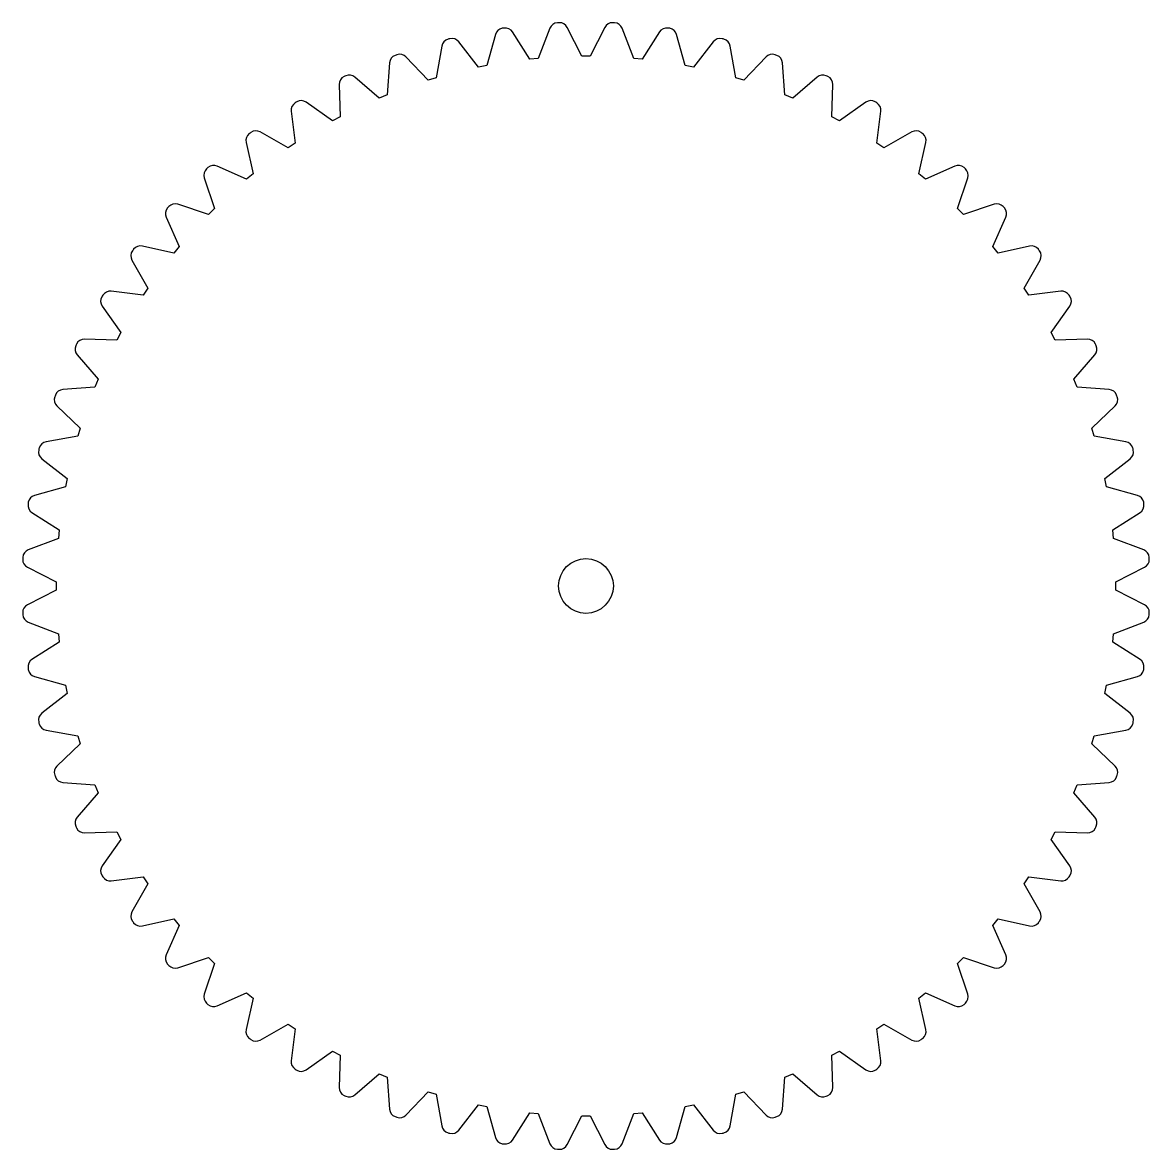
# Model space of a CAD drawing. Header units: inches. Extents: x 10 to 223, y 64 to 202.
# Drawn here: x 156.8 to 222.7, y 134.1 to 200.1 of the extents above; entities that cross this region are included whole.
import ezdxf

# ---------------------------------------------------------------- set-up
doc = ezdxf.new("R2010")
doc.units = ezdxf.units.IN
doc.layers.add('ENGRANAJE', color=7, linetype='Continuous')
doc.layers.add('Predeterminado', color=7, linetype='Continuous')

# ---------------------------------------------------------------- blocks, each defined once
blk = doc.blocks.new('SE2')
at = {"layer": 'ENGRANAJE', "color": 7, "linetype": 'Continuous', "ltscale": 25.4}
for p, q in [((184.462, 199.357), (183.964, 197.538)), ((186.479, 197.911), (185.474, 199.507)), ((187.651, 199.722), (186.977, 197.96)), ((189.516, 198.085), (188.673, 199.772)), ((190.86, 199.772), (190.016, 198.085)), ((192.556, 197.96), (191.882, 199.722)), ((194.059, 199.507), (193.054, 197.911)), ((195.569, 197.538), (195.071, 199.357)), ((181.324, 198.682), (181.007, 196.822)), ((183.473, 197.44), (182.317, 198.93)), ((197.216, 198.93), (196.059, 197.44)), ((198.526, 196.822), (198.209, 198.682)), ((180.528, 196.677), (179.231, 198.047)), ((186.977, 197.96), (186.479, 197.911)), ((190.016, 198.085), (189.516, 198.085)), ((193.054, 197.911), (192.556, 197.96)), ((200.301, 198.047), (199.004, 196.677)), ((178.268, 197.702), (178.134, 195.821)), ((183.964, 197.538), (183.473, 197.44)), ((196.059, 197.44), (195.569, 197.538)), ((201.399, 195.821), (201.265, 197.702)), ((177.672, 195.629), (176.247, 196.865)), ((181.007, 196.822), (180.528, 196.677)), ((199.004, 196.677), (198.526, 196.822)), ((203.286, 196.865), (201.861, 195.629)), ((175.322, 196.428), (175.374, 194.542)), ((204.159, 194.542), (204.211, 196.428)), ((174.933, 194.306), (173.393, 195.397)), ((178.134, 195.821), (177.672, 195.629)), ((201.861, 195.629), (201.399, 195.821)), ((206.139, 195.397), (204.6, 194.306)), ((172.516, 194.871), (172.752, 192.999)), ((175.374, 194.542), (174.933, 194.306)), ((204.6, 194.306), (204.159, 194.542)), ((206.781, 192.999), (207.017, 194.871)), ((172.336, 192.721), (170.697, 193.655)), ((208.836, 193.655), (207.197, 192.721)), ((169.875, 193.046), (170.293, 191.207)), ((172.752, 192.999), (172.336, 192.721)), ((207.197, 192.721), (206.781, 192.999)), ((209.239, 191.207), (209.658, 193.046)), ((169.907, 190.889), (168.185, 191.658)), ((211.348, 191.658), (209.626, 190.889)), ((167.426, 190.971), (168.023, 189.182)), ((170.293, 191.207), (169.907, 190.889)), ((209.626, 190.889), (209.239, 191.207)), ((211.51, 189.182), (212.106, 190.971)), ((167.669, 188.828), (165.88, 189.425)), ((213.653, 189.425), (211.864, 188.828)), ((165.193, 188.666), (165.962, 186.944)), ((168.023, 189.182), (167.669, 188.828)), ((211.864, 188.828), (211.51, 189.182)), ((213.571, 186.944), (214.34, 188.666)), ((165.644, 186.558), (163.805, 186.976)), ((165.962, 186.944), (165.644, 186.558)), ((213.888, 186.558), (213.571, 186.944)), ((215.728, 186.976), (213.888, 186.558)), ((163.196, 186.154), (164.13, 184.515)), ((215.403, 184.515), (216.337, 186.154)), ((163.852, 184.1), (161.981, 184.335)), ((164.13, 184.515), (163.852, 184.1)), ((215.681, 184.1), (215.403, 184.515)), ((217.552, 184.335), (215.681, 184.1)), ((161.454, 183.458), (162.545, 181.919)), ((216.988, 181.919), (218.078, 183.458)), ((162.309, 181.478), (160.424, 181.529)), ((162.545, 181.919), (162.309, 181.478)), ((217.224, 181.478), (216.988, 181.919)), ((219.109, 181.529), (217.224, 181.478)), ((159.986, 180.604), (161.222, 179.179)), ((218.311, 179.179), (219.547, 180.604)), ((161.03, 178.717), (159.149, 178.583)), ((161.222, 179.179), (161.03, 178.717)), ((218.502, 178.717), (218.311, 179.179)), ((220.384, 178.583), (218.502, 178.717)), ((158.804, 177.62), (160.174, 176.323)), ((219.359, 176.323), (220.729, 177.62)), ((160.174, 176.323), (160.029, 175.844)), ((219.504, 175.844), (219.359, 176.323)), ((160.029, 175.844), (158.169, 175.527)), ((221.363, 175.527), (219.504, 175.844)), ((157.921, 174.534), (159.411, 173.378)), ((220.122, 173.378), (221.612, 174.534)), ((159.313, 172.887), (157.494, 172.389)), ((159.411, 173.378), (159.313, 172.887)), ((220.22, 172.887), (220.122, 173.378)), ((222.039, 172.389), (220.22, 172.887)), ((157.344, 171.377), (158.94, 170.372)), ((220.593, 170.372), (222.189, 171.377)), ((158.94, 170.372), (158.891, 169.874)), ((220.642, 169.874), (220.593, 170.372)), ((158.891, 169.874), (157.13, 169.2)), ((222.403, 169.2), (220.642, 169.874)), ((157.079, 168.178), (158.766, 167.335)), ((220.766, 167.335), (222.453, 168.178)), ((158.766, 167.335), (158.766, 166.835)), ((220.766, 166.835), (220.766, 167.335)), ((158.766, 166.835), (157.079, 165.991)), ((222.453, 165.991), (220.766, 166.835)), ((157.13, 164.969), (158.891, 164.295)), ((220.642, 164.295), (222.403, 164.969)), ((158.891, 164.295), (158.94, 163.797)), ((220.593, 163.797), (220.642, 164.295)), ((158.94, 163.797), (157.344, 162.793)), ((222.189, 162.793), (220.593, 163.797)), ((157.494, 161.78), (159.313, 161.282)), ((220.22, 161.282), (222.039, 161.78)), ((159.313, 161.282), (159.411, 160.792)), ((220.122, 160.792), (220.22, 161.282)), ((159.411, 160.792), (157.921, 159.635)), ((221.612, 159.635), (220.122, 160.792)), ((158.169, 158.643), (160.029, 158.325)), ((160.029, 158.325), (160.174, 157.847)), ((219.359, 157.847), (219.504, 158.325)), ((219.504, 158.325), (221.363, 158.643)), ((160.174, 157.847), (158.804, 156.55)), ((220.729, 156.55), (219.359, 157.847)), ((159.149, 155.586), (161.03, 155.453)), ((161.222, 154.991), (159.986, 153.566)), ((161.03, 155.453), (161.222, 154.991)), ((218.311, 154.991), (218.502, 155.453)), ((219.547, 153.566), (218.311, 154.991)), ((218.502, 155.453), (220.384, 155.586)), ((160.424, 152.641), (162.309, 152.692)), ((162.309, 152.692), (162.545, 152.251)), ((216.988, 152.251), (217.224, 152.692)), ((217.224, 152.692), (219.109, 152.641)), ((162.545, 152.251), (161.454, 150.712)), ((218.078, 150.712), (216.988, 152.251)), ((161.981, 149.834), (163.852, 150.07)), ((163.852, 150.07), (164.13, 149.654)), ((215.403, 149.654), (215.681, 150.07)), ((215.681, 150.07), (217.552, 149.834)), ((164.13, 149.654), (163.196, 148.016)), ((216.337, 148.016), (215.403, 149.654)), ((163.805, 147.194), (165.644, 147.612)), ((165.962, 147.225), (165.193, 145.503)), ((165.644, 147.612), (165.962, 147.225)), ((213.571, 147.225), (213.888, 147.612)), ((214.34, 145.503), (213.571, 147.225)), ((213.888, 147.612), (215.728, 147.194)), ((165.88, 144.745), (167.669, 145.341)), ((167.669, 145.341), (168.023, 144.988)), ((211.51, 144.988), (211.864, 145.341)), ((211.864, 145.341), (213.653, 144.745)), ((168.023, 144.988), (167.426, 143.198)), ((212.106, 143.198), (211.51, 144.988)), ((168.185, 142.511), (169.907, 143.28)), ((169.907, 143.28), (170.293, 142.963)), ((209.239, 142.963), (209.626, 143.28)), ((209.626, 143.28), (211.348, 142.511)), ((170.293, 142.963), (169.875, 141.124)), ((209.658, 141.124), (209.239, 142.963)), ((170.697, 140.514), (172.336, 141.448)), ((172.336, 141.448), (172.752, 141.17)), ((172.752, 141.17), (172.516, 139.299)), ((206.781, 141.17), (207.197, 141.448)), ((207.017, 139.299), (206.781, 141.17)), ((207.197, 141.448), (208.836, 140.514)), ((173.393, 138.773), (174.933, 139.863)), ((174.933, 139.863), (175.374, 139.627)), ((204.159, 139.627), (204.6, 139.863)), ((204.6, 139.863), (206.139, 138.773)), ((175.374, 139.627), (175.322, 137.742)), ((204.211, 137.742), (204.159, 139.627)), ((176.247, 137.304), (177.672, 138.54)), ((177.672, 138.54), (178.134, 138.349)), ((201.399, 138.349), (201.861, 138.54)), ((201.861, 138.54), (203.286, 137.304)), ((178.134, 138.349), (178.268, 136.467)), ((201.265, 136.467), (201.399, 138.349)), ((179.231, 136.123), (180.528, 137.492)), ((180.528, 137.492), (181.007, 137.347)), ((181.007, 137.347), (181.324, 135.488)), ((198.209, 135.488), (198.526, 137.347)), ((198.526, 137.347), (199.004, 137.492)), ((199.004, 137.492), (200.301, 136.123)), ((182.317, 135.239), (183.473, 136.729)), ((183.473, 136.729), (183.964, 136.632)), ((183.964, 136.632), (184.462, 134.812)), ((195.071, 134.812), (195.569, 136.632)), ((195.569, 136.632), (196.059, 136.729)), ((196.059, 136.729), (197.216, 135.239)), ((185.474, 134.662), (186.479, 136.259)), ((186.479, 136.259), (186.977, 136.21)), ((186.977, 136.21), (187.651, 134.448)), ((188.673, 134.398), (189.516, 136.085)), ((189.516, 136.085), (190.016, 136.085)), ((190.016, 136.085), (190.86, 134.398)), ((191.882, 134.448), (192.556, 136.21)), ((192.556, 136.21), (193.054, 136.259)), ((193.054, 136.259), (194.059, 134.662))]:
    blk.add_line(p, q, dxfattribs=at)
blk.add_circle((189.766, 167.085), 1.6, dxfattribs=at)
for centre, radius, start, end in [((188.118, 199.543), 0.5, 92.90773, 159.05995), ((189.766, 167.085), 33, 92.71727, 92.90773), ((188.226, 199.548), 0.5, 26.56505, 92.71727), ((191.307, 199.548), 0.5, 87.28273, 153.43495), ((189.766, 167.085), 33, 87.09227, 87.28273), ((191.415, 199.543), 0.5, 20.94005, 87.09227), ((184.944, 199.225), 0.5, 98.53273, 164.68495), ((189.766, 167.085), 33, 98.34227, 98.53273), ((185.051, 199.241), 0.5, 32.19005, 98.34227), ((194.482, 199.241), 0.5, 81.65773, 147.80995), ((189.766, 167.085), 33, 81.46727, 81.65773), ((194.589, 199.225), 0.5, 15.31505, 81.46727), ((181.817, 198.598), 0.5, 104.15773, 170.30995), ((189.766, 167.085), 33, 103.96727, 104.15773), ((181.922, 198.624), 0.5, 37.81505, 103.96727), ((197.611, 198.624), 0.5, 76.03273, 142.18495), ((189.766, 167.085), 33, 75.84227, 76.03273), ((197.716, 198.598), 0.5, 9.69005, 75.84227), ((178.767, 197.667), 0.5, 109.78273, 175.93495), ((189.766, 167.085), 33, 109.59227, 109.78273), ((178.868, 197.703), 0.5, 43.44005, 109.59227), ((200.664, 197.703), 0.5, 70.40773, 136.55995), ((189.766, 167.085), 33, 70.21727, 70.40773), ((200.766, 197.667), 0.5, 4.06505, 70.21727), ((175.822, 196.441), 0.5, 115.40773, 181.55995), ((189.766, 167.085), 33, 115.21727, 115.40773), ((175.92, 196.487), 0.5, 49.06505, 115.21727), ((203.613, 196.487), 0.5, 64.78273, 130.93495), ((189.766, 167.085), 33, 64.59227, 64.78273), ((203.711, 196.441), 0.5, 358.44005, 64.59227), ((173.012, 194.933), 0.5, 121.03273, 187.18495), ((189.766, 167.085), 33, 120.84227, 121.03273), ((173.104, 194.989), 0.5, 54.69005, 120.84227), ((206.428, 194.989), 0.5, 59.15773, 125.30995), ((189.766, 167.085), 33, 58.96727, 59.15773), ((206.521, 194.933), 0.5, 352.81505, 58.96727), ((170.363, 193.157), 0.5, 126.65773, 192.80995), ((189.766, 167.085), 33, 126.46727, 126.65773), ((170.45, 193.221), 0.5, 60.31505, 126.46727), ((209.083, 193.221), 0.5, 53.53273, 119.68495), ((189.766, 167.085), 33, 53.34227, 53.53273), ((209.17, 193.157), 0.5, 347.19005, 53.34227), ((167.901, 191.129), 0.5, 132.28273, 198.43495), ((189.766, 167.085), 33, 132.09227, 132.28273), ((167.981, 191.202), 0.5, 65.94005, 132.09227), ((211.552, 191.202), 0.5, 47.90773, 114.05995), ((189.766, 167.085), 33, 47.71727, 47.90773), ((211.632, 191.129), 0.5, 341.56505, 47.71727), ((189.766, 167.085), 33, 137.71727, 137.90773), ((165.722, 188.95), 0.5, 71.56505, 137.71727), ((213.811, 188.95), 0.5, 42.28273, 108.43495), ((189.766, 167.085), 33, 42.09227, 42.28273), ((165.649, 188.87), 0.5, 137.90773, 204.05995), ((213.884, 188.87), 0.5, 335.94005, 42.09227), ((163.63, 186.402), 0.5, 143.53273, 209.68495), ((189.766, 167.085), 33, 143.34227, 143.53273), ((163.694, 186.488), 0.5, 77.19005, 143.34227), ((215.838, 186.488), 0.5, 36.65773, 102.80995), ((189.766, 167.085), 33, 36.46727, 36.65773), ((215.903, 186.402), 0.5, 330.31505, 36.46727), ((161.863, 183.747), 0.5, 149.15773, 215.30995), ((189.766, 167.085), 33, 148.96727, 149.15773), ((161.918, 183.839), 0.5, 82.81505, 148.96727), ((217.615, 183.839), 0.5, 31.03273, 97.18495), ((189.766, 167.085), 33, 30.84227, 31.03273), ((217.67, 183.747), 0.5, 324.69005, 30.84227), ((160.41, 181.029), 0.5, 88.44005, 154.59227), ((219.123, 181.029), 0.5, 25.40773, 91.55995), ((160.364, 180.931), 0.5, 154.78273, 220.93495), ((189.766, 167.085), 33, 154.59227, 154.78273), ((219.169, 180.931), 0.5, 319.06505, 25.21727), ((189.766, 167.085), 33, 25.21727, 25.40773), ((159.148, 177.983), 0.5, 160.40773, 226.55995), ((189.766, 167.085), 33, 160.21727, 160.40773), ((159.184, 178.084), 0.5, 94.06505, 160.21727), ((220.348, 178.084), 0.5, 19.78273, 85.93495), ((220.385, 177.983), 0.5, 313.44005, 19.59227), ((189.766, 167.085), 33, 19.59227, 19.78273), ((158.254, 175.034), 0.5, 99.69005, 165.84227), ((221.279, 175.034), 0.5, 14.15773, 80.30995), ((158.227, 174.929), 0.5, 166.03273, 232.18495), ((189.766, 167.085), 33, 165.84227, 166.03273), ((221.306, 174.929), 0.5, 307.81505, 13.96727), ((189.766, 167.085), 33, 13.96727, 14.15773), ((157.626, 171.907), 0.5, 105.31505, 171.46727), ((221.907, 171.907), 0.5, 8.53273, 74.68495), ((157.61, 171.8), 0.5, 171.65773, 237.80995), ((189.766, 167.085), 33, 171.46727, 171.65773), ((221.923, 171.8), 0.5, 302.19005, 8.34227), ((189.766, 167.085), 33, 8.34227, 8.53273), ((157.308, 168.733), 0.5, 110.94005, 177.09227), ((222.225, 168.733), 0.5, 2.90773, 69.05995), ((157.303, 168.625), 0.5, 177.28273, 243.43495), ((189.766, 167.085), 33, 177.09227, 177.28273), ((222.23, 168.625), 0.5, 296.56505, 2.71727), ((189.766, 167.085), 33, 2.71727, 2.90773), ((157.303, 165.544), 0.5, 116.56505, 182.71727), ((222.23, 165.544), 0.5, 357.28273, 63.43495), ((189.766, 167.085), 33, 182.71727, 182.90773), ((157.308, 165.436), 0.5, 182.90773, 249.05995), ((222.225, 165.436), 0.5, 290.94005, 357.09227), ((189.766, 167.085), 33, 357.09227, 357.28273), ((157.61, 162.369), 0.5, 122.19005, 188.34227), ((189.766, 167.085), 33, 188.34227, 188.53273), ((221.923, 162.369), 0.5, 351.65773, 57.80995), ((189.766, 167.085), 33, 351.46727, 351.65773), ((157.626, 162.263), 0.5, 188.53273, 254.68495), ((221.907, 162.263), 0.5, 285.31505, 351.46727), ((158.227, 159.24), 0.5, 127.81505, 193.96727), ((221.306, 159.24), 0.5, 346.03273, 52.18495), ((189.766, 167.085), 33, 193.96727, 194.15773), ((158.254, 159.135), 0.5, 194.15773, 260.30995), ((221.279, 159.135), 0.5, 279.69005, 345.84227), ((189.766, 167.085), 33, 345.84227, 346.03273), ((159.148, 156.187), 0.5, 133.44005, 199.59227), ((220.385, 156.187), 0.5, 340.40773, 46.55995), ((189.766, 167.085), 33, 199.59227, 199.78273), ((159.184, 156.085), 0.5, 199.78273, 265.93495), ((220.348, 156.085), 0.5, 274.06505, 340.21727), ((189.766, 167.085), 33, 340.21727, 340.40773), ((160.364, 153.238), 0.5, 139.06505, 205.21727), ((189.766, 167.085), 33, 205.21727, 205.40773), ((219.169, 153.238), 0.5, 334.78273, 40.93495), ((189.766, 167.085), 33, 334.59227, 334.78273), ((160.41, 153.14), 0.5, 205.40773, 271.55995), ((219.123, 153.14), 0.5, 268.44005, 334.59227), ((161.863, 150.423), 0.5, 144.69005, 210.84227), ((217.67, 150.423), 0.5, 329.15773, 35.30995), ((189.766, 167.085), 33, 210.84227, 211.03273), ((161.918, 150.33), 0.5, 211.03273, 277.18495), ((217.615, 150.33), 0.5, 262.81505, 328.96727), ((189.766, 167.085), 33, 328.96727, 329.15773), ((163.63, 147.768), 0.5, 150.31505, 216.46727), ((215.903, 147.768), 0.5, 323.53273, 29.68495), ((189.766, 167.085), 33, 216.46727, 216.65773), ((163.694, 147.681), 0.5, 216.65773, 282.80995), ((215.838, 147.681), 0.5, 257.19005, 323.34227), ((189.766, 167.085), 33, 323.34227, 323.53273), ((165.649, 145.299), 0.5, 155.94005, 222.09227), ((213.884, 145.299), 0.5, 317.90773, 24.05995), ((189.766, 167.085), 33, 222.09227, 222.28273), ((165.722, 145.219), 0.5, 222.28273, 288.43495), ((213.811, 145.219), 0.5, 251.56505, 317.71727), ((189.766, 167.085), 33, 317.71727, 317.90773), ((167.901, 143.04), 0.5, 161.56505, 227.71727), ((211.632, 143.04), 0.5, 312.28273, 18.43495), ((189.766, 167.085), 33, 227.71727, 227.90773), ((167.981, 142.968), 0.5, 227.90773, 294.05995), ((211.552, 142.968), 0.5, 245.94005, 312.09227), ((189.766, 167.085), 33, 312.09227, 312.28273), ((170.363, 141.013), 0.5, 167.19005, 233.34227), ((209.17, 141.013), 0.5, 306.65773, 12.80995), ((189.766, 167.085), 33, 233.34227, 233.53273), ((170.45, 140.948), 0.5, 233.53273, 299.68495), ((209.083, 140.948), 0.5, 240.31505, 306.46727), ((189.766, 167.085), 33, 306.46727, 306.65773), ((173.012, 139.236), 0.5, 172.81505, 238.96727), ((206.521, 139.236), 0.5, 301.03273, 7.18495), ((189.766, 167.085), 33, 238.96727, 239.15773), ((173.104, 139.181), 0.5, 239.15773, 305.30995), ((206.428, 139.181), 0.5, 234.69005, 300.84227), ((189.766, 167.085), 33, 300.84227, 301.03273), ((175.822, 137.728), 0.5, 178.44005, 244.59227), ((189.766, 167.085), 33, 244.59227, 244.78273), ((175.92, 137.682), 0.5, 244.78273, 310.93495), ((203.613, 137.682), 0.5, 229.06505, 295.21727), ((189.766, 167.085), 33, 295.21727, 295.40773), ((203.711, 137.728), 0.5, 295.40773, 1.55995), ((178.767, 136.503), 0.5, 184.06505, 250.21727), ((189.766, 167.085), 33, 250.21727, 250.40773), ((178.868, 136.466), 0.5, 250.40773, 316.55995), ((200.664, 136.466), 0.5, 223.44005, 289.59227), ((189.766, 167.085), 33, 289.59227, 289.78273), ((200.766, 136.503), 0.5, 289.78273, 355.93495), ((181.817, 135.572), 0.5, 189.69005, 255.84227), ((181.922, 135.546), 0.5, 256.03273, 322.18495), ((197.611, 135.546), 0.5, 217.81505, 283.96727), ((197.716, 135.572), 0.5, 284.15773, 350.30995), ((189.766, 167.085), 33, 255.84227, 256.03273), ((184.944, 134.944), 0.5, 195.31505, 261.46727), ((185.051, 134.929), 0.5, 261.65773, 327.80995), ((194.482, 134.929), 0.5, 212.19005, 278.34227), ((194.589, 134.944), 0.5, 278.53273, 344.68495), ((189.766, 167.085), 33, 283.96727, 284.15773), ((189.766, 167.085), 33, 261.46727, 261.65773), ((188.118, 134.627), 0.5, 200.94005, 267.09227), ((189.766, 167.085), 33, 267.09227, 267.28273), ((188.226, 134.621), 0.5, 267.28273, 333.43495), ((191.307, 134.621), 0.5, 206.56505, 272.71727), ((189.766, 167.085), 33, 272.71727, 272.90773), ((191.415, 134.627), 0.5, 272.90773, 339.05995), ((189.766, 167.085), 33, 278.34227, 278.53273)]:
    blk.add_arc(centre, radius, start, end, dxfattribs=at)

msp = doc.modelspace()

# ---------------------------------------------------------------- block references
at = {"layer": 'Predeterminado'}
msp.add_blockref('SE2', (0, 0), dxfattribs=at)

doc.saveas('drawing.dxf')
